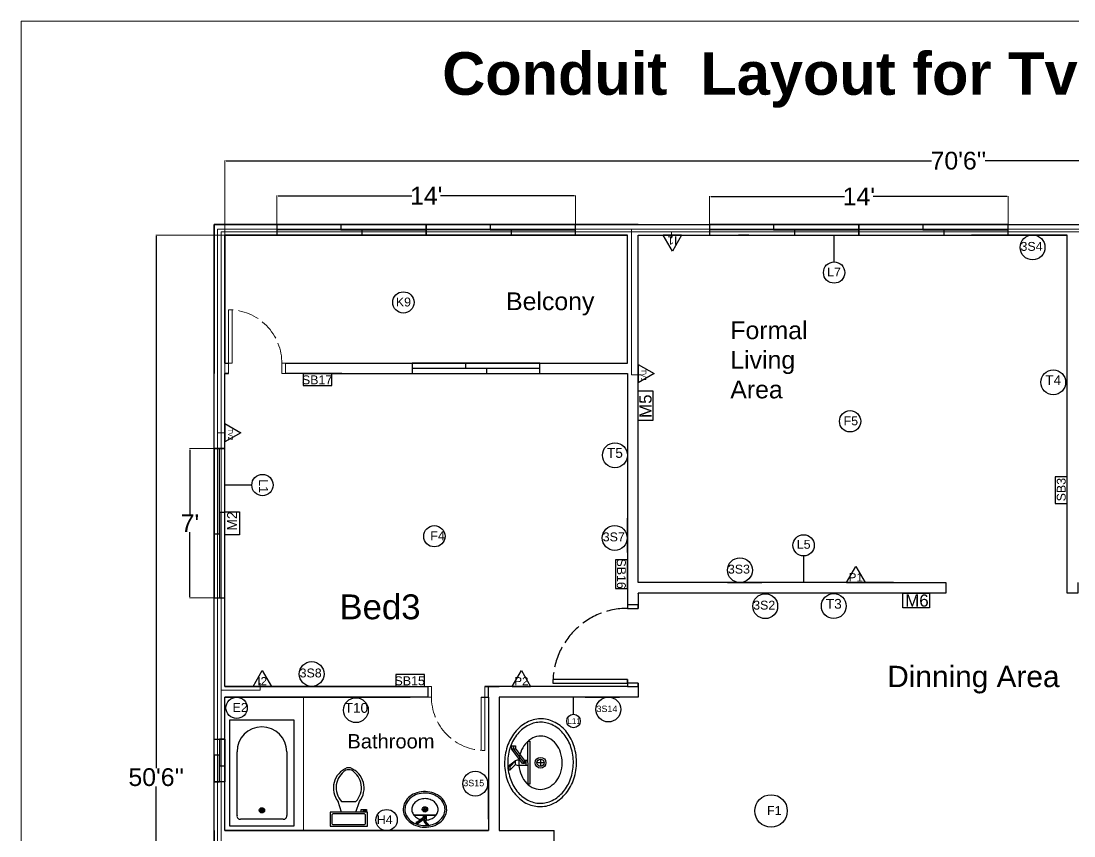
# Model space of a CAD drawing. Header units: inches. Extents: x 1396 to 31789, y 4626 to 27828.
# Drawn here: x 21099 to 21691, y 25424 to 25882 of the extents above; entities that cross this region are included whole.
import ezdxf
from ezdxf.enums import TextEntityAlignment as Align

# ---------------------------------------------------------------- set-up
doc = ezdxf.new("R2010")
doc.units = ezdxf.units.IN
doc.header["$MEASUREMENT"] = 0
doc.linetypes.add('ACAD_ISO02W100', pattern=[15, 12, -3])
doc.layers.add('bath', color=4, linetype='Continuous')
doc.layers.add('text', color=6, linetype='Continuous', lineweight=9)
doc.styles.add('Arial', font='arial.ttf')
doc.styles.get("Standard").update_dxf_attribs({"font": 'arial.ttf'})
doc.dimstyles.new('civil layout', dxfattribs={"dimtxt": 10, "dimasz": 0.625, "dimexe": 0.18, "dimexo": 0.0625, "dimgap": 0.09, "dimtad": 0, "dimtih": 1, "dimtoh": 1, "dimdec": 1, "dimzin": 0, "dimdsep": 46, "dimlunit": 4, "dimtxsty": 'Standard', "dimcen": 0.09, "dimclrd": 256, "dimclre": 256, "dimclrt": 256, "dimadec": 0, "dimazin": 0, "dimtfac": 1.5, "dimtdec": 1, "dimtofl": 0, "dimtmove": 0, "dimatfit": 0, "dimfxl": 1, "dimtolj": 1, "dimtzin": 0, "dimlwe": -1, "dimarcsym": 0})

# ---------------------------------------------------------------- blocks, each defined once
blk = doc.blocks.new('*D198')
at = {"layer": 'Defpoints', "color": 0, "transparency": 16777216}
for p in [(21213.65, 25762), (21174.99, 25162), (21213.65, 25162)]:
    blk.add_point(p, dxfattribs=at)
at = {"layer": 'text', "transparency": 16777216}
for p, q in [((21213.58, 25762), (21174.81, 25762)), ((21213.58, 25162), (21174.81, 25162))]:
    blk.add_line(p, q, dxfattribs=at)
at = {"layer": 'text', "lineweight": -2, "transparency": 16777216}
for p, q in [((21174.99, 25761.38), (21174.99, 25462)), ((21174.99, 25162.63), (21174.99, 25451.61))]:
    blk.add_line(p, q, dxfattribs=at)
at = {"layer": 'text', "transparency": 16777216}
for points in [[(21174.88, 25761.38), (21175.09, 25761.38), (21174.99, 25762)], [(21174.88, 25162.63), (21175.09, 25162.63), (21174.99, 25162)]]:
    blk.add_solid(points, dxfattribs=at)
at = {"layer": 'text', "transparency": 16777216, "insert": (21174.99, 25456.8), "char_height": 10, "attachment_point": 5}
blk.add_mtext("\\A1;50'6''", dxfattribs=at)
blk = doc.blocks.new('*D199')
at = {"layer": 'Defpoints', "color": 0, "transparency": 16777216}
for p in [(21213.65, 25803.85), (21213.65, 25762), (22053.65, 25762)]:
    blk.add_point(p, dxfattribs=at)
at = {"layer": 'text', "transparency": 16777216}
for p, q in [((21213.65, 25762.06), (21213.65, 25804.03)), ((22053.65, 25762.06), (22053.65, 25804.03))]:
    blk.add_line(p, q, dxfattribs=at)
at = {"layer": 'text', "lineweight": -2, "transparency": 16777216}
for p, q in [((21214.27, 25803.85), (21611.27, 25803.85)), ((22053.02, 25803.85), (21641.44, 25803.85))]:
    blk.add_line(p, q, dxfattribs=at)
at = {"layer": 'text', "transparency": 16777216}
for points in [[(21214.27, 25803.95), (21214.27, 25803.75), (21213.65, 25803.85)], [(22053.02, 25803.95), (22053.02, 25803.75), (22053.65, 25803.85)]]:
    blk.add_solid(points, dxfattribs=at)
at = {"layer": 'text', "transparency": 16777216, "insert": (21626.36, 25803.85), "char_height": 10, "attachment_point": 5}
blk.add_mtext("\\A1;70'6''", dxfattribs=at)
blk = doc.blocks.new('*D213')
at = {"layer": 'Defpoints', "color": 0, "transparency": 16777216}
for p in [(21654.36, 25783.79), (21486.36, 25762), (21654.36, 25762)]:
    blk.add_point(p, dxfattribs=at)
at = {"layer": 'text', "transparency": 16777216}
for p, q in [((21486.36, 25762.06), (21486.36, 25783.97)), ((21654.36, 25762.06), (21654.36, 25783.97))]:
    blk.add_line(p, q, dxfattribs=at)
at = {"layer": 'text', "lineweight": -2, "transparency": 16777216}
for p, q in [((21486.98, 25783.79), (21562.25, 25783.79)), ((21653.73, 25783.79), (21578.46, 25783.79))]:
    blk.add_line(p, q, dxfattribs=at)
at = {"layer": 'text', "transparency": 16777216}
for points in [[(21486.98, 25783.9), (21486.98, 25783.69), (21486.36, 25783.79)], [(21653.73, 25783.9), (21653.73, 25783.69), (21654.36, 25783.79)]]:
    blk.add_solid(points, dxfattribs=at)
at = {"layer": 'text', "transparency": 16777216, "insert": (21570.36, 25783.79), "char_height": 10, "attachment_point": 5}
blk.add_mtext("\\A1;14'", dxfattribs=at)
blk = doc.blocks.new('Toilet - top')
for p, q in [((9.5, -6), (9.5, -2)), ((-10, -8.5), (-8, -8.5)), ((-10, -9.5), (-10, -8.5)), ((-7, -9.5), (-10, -9.5)), ((-8, -8.5), (-8, -8)), ((-7, -8), (-7, -9.5)), ((-4, -8), (-6, -14)), ((4, -8), (6, -14)), ((4, -14), (-4, -14))]:
    blk.add_line(p, q)
blk.add_lwpolyline([(10.5, -8), (10.5, 0), (-10.5, 0), (-10.5, -8)], close=True)
for points in [[(-9.5, -2), (-9.5, -6)], [(8.5, -1), (-8.5, -1)], [(-8.5, -7), (8.5, -7)]]:
    blk.add_lwpolyline(points)
for centre, radius, start, end in [((-8.62, -1.88), 0.884, 81.8699, 188.1301), ((8.62, -1.88), 0.884, 351.8699, 98.1301), ((-8.62, -6.12), 0.884, 171.8699, 278.1301), ((8.62, -6.12), 0.884, 261.8699, 8.1301), ((3.52, -21.58), 12.17, 141.46911, 247.97143), ((4.2, -21.82), 11.33, 136.36773, 238.94682), ((-3.52, -21.58), 12.17, 292.02843, 38.53071), ((-4.2, -21.82), 11.33, 301.05301, 43.63209), ((0, -27.88), 4, 245.73182, 294.26817), ((0, -29), 4, 254.86053, 285.13947)]:
    blk.add_arc(centre, radius, start, end)
blk = doc.blocks.new('Bath Tub - 26 x 60 in.')
for p, q in [((9, -17), (9, -19)), ((8, -18), (10, -18))]:
    blk.add_line(p, q)
blk.add_lwpolyline([(0, -36), (0, 0), (60, 0), (60, -36)], close=True)
for points in [[(6, -4), (42, -4)], [(4, -30), (4, -6)], [(42, -32), (6, -32)]]:
    blk.add_lwpolyline(points)
for radius in [1.5, 1]:
    blk.add_circle((9, -18), radius)
for centre, radius, start, end in [((5.75, -5.75), 1.77, 81.8699, 188.1301), ((42, -18), 14, 270, 90), ((5.75, -30.25), 1.77, 171.8699, 278.1301)]:
    blk.add_arc(centre, radius, start, end)
blk = doc.blocks.new('Sink - Oval top')
for p, q in [((-1, 0), (1, 0)), ((0, 1), (0, -1))]:
    blk.add_line(p, q)
at = {"linetype": 'Continuous'}
for points in [[(-12.23, 0.39, 0.117634), (-11.46, -3.36, 0.104469), (-8.88, -6.8, 0.090016), (-5.08, -9.07, 0.08192), (-0.32, -10.02, 0.08192), (4.49, -9.38, 0.090016), (8.42, -7.36, 0.104469), (11.22, -4.09, 0.117634), (12.23, -0.39, 0.117634), (11.46, 3.36, 0.104469), (8.88, 6.8, 0.090016), (5.08, 9.07, 0.08192), (0.32, 10.02, 0.08192), (-4.49, 9.38, 0.090016), (-8.42, 7.36, 0.104469), (-11.22, 4.09, 0.117634)], [(-11.29, 0.16, 0.118622), (-10.52, -3.25, 0.104678), (-8.07, -6.36, 0.089562), (-4.54, -8.37, 0.081185), (-0.13, -9.15, 0.081185), (4.3, -8.49, 0.089562), (7.89, -6.58, 0.104678), (10.42, -3.55, 0.118622), (11.29, -0.16, 0.118622), (10.52, 3.25, 0.104678), (8.07, 6.36, 0.089562), (4.54, 8.37, 0.081185), (0.13, 9.15, 0.081185), (-4.3, 8.49, 0.089562), (-7.89, 6.58, 0.104678), (-10.42, 3.55, 0.118622)], [(-7.42, 0.08, 0.118283), (-6.91, -2.17, 0.104607), (-5.29, -4.21, 0.089718), (-2.97, -5.53, 0.081436), (-0.07, -6.04, 0.081436), (2.84, -5.59, 0.089718), (5.2, -4.33, 0.104607), (6.86, -2.32, 0.118283), (7.42, -0.08, 0.118283), (6.91, 2.17, 0.104607), (5.29, 4.21, 0.089718), (2.97, 5.53, 0.081436), (0.07, 6.04, 0.081436), (-2.84, 5.59, 0.089718), (-5.2, 4.33, 0.104607), (-6.86, 2.32, 0.118283)]]:
    blk.add_lwpolyline(points, format="xyb", close=True, dxfattribs=at)
for radius in [1.5, 1]:
    blk.add_circle((0, 0), radius)
blk = doc.blocks.new('Faucet - single handle front')
for p, q in [((-2, 6), (-2, 5.5)), ((-1, 6), (-2, 6)), ((-1, 5.5), (-1, 6)), ((0.5, 4), (-1, 6)), ((-0.5, 4), (-2, 5.5)), ((-2, 5.5), (-1, 5.5)), ((-1, 5.5), (0.5, 4)), ((-0.75, 3), (0.75, 3)), ((-0.75, 0.5), (-0.75, 3)), ((-0.5, 4), (0.5, 4)), ((-0.25, 2), (3.75, 5)), ((3.75, 4.5), (-0.25, 1.5)), ((0.75, 1.5), (4.08742, 4.003)), ((0.75, 3), (0.75, 2.7386)), ((3.75, 4.5), (3.75, 5)), ((3.75, 5), (4.75, 5)), ((3.75, 4), (3.75, 4.5)), ((4.75, 4.5), (3.75, 4.5)), ((4.75, 4), (3.75, 4)), ((4.75, 5), (4.75, 4.5)), ((4.75, 4.5), (4.75, 4)), ((-0.75, 1), (0.75, 1)), ((-0.25, 1.5), (-0.25, 2)), ((0.75, 1.5), (-0.25, 1.5)), ((0.75, 1.5), (0.75, 0.5))]:
    blk.add_line(p, q)
blk.add_lwpolyline([(-6, 0), (-6, 0.5), (6, 0.5), (6, 0)], close=True)
for centre, start, end in [((1.25426, 3.0302), 151.0646, 180.8629), ((-1.25426, 3.0302), 359.1371, 28.93536)]:
    blk.add_arc(centre, 2.00448, start, end)
blk = doc.blocks.new('*D203')
at = {"layer": 'Defpoints', "color": 0, "transparency": 16777216}
for p in [(21410.93, 25784.18), (21242.93, 25768), (21410.93, 25768)]:
    blk.add_point(p, dxfattribs=at)
at = {"layer": 'text', "transparency": 16777216}
for p, q in [((21242.93, 25768.06), (21242.93, 25784.36)), ((21410.93, 25768.06), (21410.93, 25784.36))]:
    blk.add_line(p, q, dxfattribs=at)
at = {"layer": 'text', "lineweight": -2, "transparency": 16777216}
for p, q in [((21243.55, 25784.18), (21318.82, 25784.18)), ((21410.3, 25784.18), (21335.03, 25784.18))]:
    blk.add_line(p, q, dxfattribs=at)
at = {"layer": 'text', "transparency": 16777216}
for points in [[(21243.55, 25784.28), (21243.55, 25784.07), (21242.93, 25784.18)], [(21410.3, 25784.28), (21410.3, 25784.07), (21410.93, 25784.18)]]:
    blk.add_solid(points, dxfattribs=at)
at = {"layer": 'text', "transparency": 16777216, "insert": (21326.93, 25784.18), "char_height": 10, "attachment_point": 5}
blk.add_mtext("\\A1;14'", dxfattribs=at)
blk = doc.blocks.new('*D204')
at = {"layer": 'Defpoints', "color": 0, "transparency": 16777216}
for p in [(21207.65, 25641.79), (21193.95, 25557.79), (21207.65, 25557.79)]:
    blk.add_point(p, dxfattribs=at)
at = {"layer": 'text', "transparency": 16777216}
for p, q in [((21207.58, 25641.79), (21193.77, 25641.79)), ((21207.58, 25557.79), (21193.77, 25557.79))]:
    blk.add_line(p, q, dxfattribs=at)
at = {"layer": 'text', "lineweight": -2, "transparency": 16777216}
for p, q in [((21193.95, 25641.17), (21193.95, 25604.88)), ((21193.95, 25558.42), (21193.95, 25594.7))]:
    blk.add_line(p, q, dxfattribs=at)
at = {"layer": 'text', "transparency": 16777216}
for points in [[(21193.84, 25641.17), (21194.05, 25641.17), (21193.95, 25641.79)], [(21193.84, 25558.42), (21194.05, 25558.42), (21193.95, 25557.79)]]:
    blk.add_solid(points, dxfattribs=at)
at = {"layer": 'text', "transparency": 16777216, "insert": (21193.95, 25599.79), "char_height": 10, "attachment_point": 5}
blk.add_mtext("\\A1;7'", dxfattribs=at)

msp = doc.modelspace()

# ---------------------------------------------------------------- linework, layer by layer
at = {"color": 7}
for p, q in [((21446.21, 25566.37), (21446.21, 25762)), ((21687.5, 25762), (21686.45, 25762)), ((21687.5, 25566.37), (21687.5, 25762)), ((21589.82, 25566.37), (21446.21, 25566.37)), ((21446.21, 25560.28), (21446.21, 25560.37)), ((21589.82, 25560.37), (21446.21, 25560.37)), ((21398.95, 25364.55), (21398.95, 25426.85))]:
    msp.add_line(p, q, dxfattribs=at)
at = {"color": 0}
for p, q in [((21465.45, 25753.02), (21460.26, 25762)), ((21470.63, 25762), (21460.26, 25762)), ((21470.63, 25762), (21465.45, 25753.02)), ((21446.21, 25689.18), (21446.21, 25678.82)), ((21446.21, 25689.18), (21455.18, 25684)), ((21455.18, 25684), (21446.21, 25678.82)), ((21213.65, 25655.94), (21213.65, 25645.57)), ((21213.65, 25655.94), (21222.63, 25650.75)), ((21222.63, 25650.75), (21213.65, 25645.57)), ((21563.45, 25566.37), (21568.63, 25575.35)), ((21568.63, 25575.35), (21573.82, 25566.37)), ((21563.45, 25566.37), (21573.82, 25566.37)), ((21229.45, 25507.86), (21234.63, 25516.83)), ((21234.63, 25516.83), (21239.82, 25507.86)), ((21375.26, 25507.86), (21380.45, 25516.83)), ((21380.45, 25516.83), (21385.63, 25507.86)), ((21229.45, 25507.86), (21239.82, 25507.86)), ((21375.26, 25507.86), (21385.63, 25507.86))]:
    msp.add_line(p, q, dxfattribs=at)
for p, q in [((21556.46, 25746.93), (21556.46, 25761.93)), ((21670.22, 25761.93), (21650.83, 25761.93)), ((21279.34, 25684), (21259.95, 25684)), ((21228.78, 25621.28), (21213.79, 25621.28)), ((21440.2, 25583.25), (21440.2, 25602.64)), ((21539.27, 25581.36), (21539.27, 25566.37)), ((21496.45, 25566.37), (21515.84, 25566.37)), ((21527.71, 25560.37), (21508.32, 25560.37)), ((21409.79, 25492.29), (21409.79, 25501.89)), ((21435.68, 25501.79), (21416.3, 25501.79)), ((21361.87, 25433.25), (21361.87, 25452.64)), ((21213.65, 25426.85), (21361.87, 25426.85)), ((21315.94, 25426.85), (21315.65, 25426.85)), ((21367.87, 25426.85), (21398.95, 25426.85))]:
    msp.add_line(p, q)
at = {"color": 143, "true_color": 0x7aafdf}
for p, q in [((21348.93, 25690), (21348.93, 25687)), ((21318.93, 25687), (21390.93, 25687)), ((21360.93, 25683.97), (21360.93, 25687))]:
    msp.add_line(p, q, dxfattribs=at)
for points in [[(21213.65, 25768), (21207.65, 25768), (21207.65, 25762)], [(22059.65, 25156), (21207.65, 25156), (21207.65, 25768), (22059.65, 25768), (22059.65, 25436.43)], [(21446.21, 25768), (21446.21, 25768), (21207.65, 25768), (21207.65, 25684)], [(21259.12, 25768), (21265.12, 25768)], [(21440.21, 25768), (21693.31, 25768)], [(21502.54, 25768), (21508.54, 25768)], [(21687.65, 25768), (21783.65, 25768)], [(21213.65, 25690), (21213.65, 25762), (21440.21, 25762)], [(21213.65, 25690), (21213.65, 25762), (21440.21, 25762)], [(21257.65, 25690), (21440.21, 25690), (21440.21, 25762), (21213.65, 25762), (21213.65, 25690), (21215.65, 25690)], [(21265.12, 25762), (21259.12, 25762)], [(21446.21, 25762), (21687.31, 25762)], [(21446.21, 25762), (21633.65, 25762)], [(21446.21, 25684), (21446.21, 25762)], [(21508.54, 25762), (21502.54, 25762)], [(21687.31, 25762), (21633.65, 25762)], [(21207.65, 25501.86), (21207.65, 25690)], [(21207.65, 25684), (21207.65, 25684), (21207.65, 25690)], [(21207.65, 25684), (21207.65, 25690)], [(21247.65, 25690), (21251.65, 25690)], [(21251.65, 25690), (21257.65, 25690)], [(21257.65, 25690), (21440.21, 25690)], [(21257.65, 25690), (21263.65, 25690)], [(21213.65, 25507.86), (21213.65, 25684)], [(21213.65, 25507.86), (21213.65, 25684)], [(21213.65, 25684), (21215.65, 25684)], [(21317.87, 25507.86), (21213.65, 25507.86), (21213.65, 25684), (21215.65, 25684)], [(21213.65, 25684), (21215.65, 25684)], [(21215.65, 25684), (21213.65, 25684)], [(21251.65, 25684), (21247.65, 25684)], [(21257.65, 25684), (21251.65, 25684)], [(21257.65, 25684), (21440.21, 25684)], [(21263.65, 25684), (21257.65, 25684)], [(21440.21, 25684), (21440.21, 25551.86)], [(21565.26, 25566.37), (21571.26, 25566.37)], [(21571.45, 25566.37), (21577.45, 25566.37)], [(21577.63, 25566.37), (21583.63, 25566.37)], [(21583.82, 25566.37), (21619.25, 25566.37), (21619.25, 25560.37), (21583.82, 25560.37)], [(21693.5, 25566.37), (21693.5, 25560.37), (21687.5, 25560.37), (21687.5, 25566.37)], [(21446.21, 25560.28), (21446.21, 25551.86)], [(21571.45, 25560.37), (21565.26, 25560.37)], [(21571.26, 25560.37), (21565.26, 25560.37)], [(21577.63, 25560.37), (21571.45, 25560.37)], [(21577.45, 25560.37), (21571.45, 25560.37)], [(21583.82, 25560.37), (21577.63, 25560.37)], [(21583.63, 25560.37), (21577.63, 25560.37)], [(21440.21, 25511.86), (21440.21, 25507.86), (21359.87, 25507.86)], [(21207.65, 25420.85), (21207.65, 25420.85), (21207.65, 25507.86)], [(21213.65, 25507.86), (21317.87, 25507.86)], [(21213.65, 25507.86), (21219.65, 25507.86)], [(21321.87, 25507.86), (21327.87, 25507.86), (21327.87, 25501.86), (21321.87, 25501.86)], [(21359.87, 25507.86), (21367.87, 25507.86)], [(21361.87, 25501.86), (21361.87, 25507.86), (21367.87, 25507.86)], [(21361.87, 25501.86), (21361.87, 25507.86), (21367.87, 25507.86)], [(21446.21, 25509.86), (21446.21, 25501.86), (21367.87, 25501.86)], [(21213.65, 25426.85), (21213.65, 25501.86)], [(21213.65, 25462), (21213.65, 25501.86)], [(21357.87, 25501.86), (21361.87, 25501.86), (21361.87, 25426.85), (21213.65, 25426.85), (21213.65, 25501.86), (21317.87, 25501.86)], [(21317.87, 25501.86), (21213.65, 25501.86)], [(21219.65, 25501.86), (21213.65, 25501.86)], [(21315.87, 25501.86), (21309.87, 25501.86)], [(21321.87, 25501.86), (21315.87, 25501.86)], [(21367.87, 25501.86), (21367.87, 25426.85)], [(21207.65, 25420.85), (21207.65, 25426.85)], [(21213.65, 25426.85), (21315.65, 25426.85)]]:
    msp.add_lwpolyline(points)
for points in [[(21242.93, 25762), (21326.93, 25762), (21326.93, 25768), (21242.93, 25768)], [(21278.93, 25765), (21326.93, 25765), (21326.93, 25768), (21278.93, 25768)], [(21326.93, 25762), (21410.93, 25762), (21410.93, 25768), (21326.93, 25768)], [(21362.93, 25765), (21410.93, 25765), (21410.93, 25768), (21362.93, 25768)], [(21486.36, 25762), (21570.36, 25762), (21570.36, 25768), (21486.36, 25768)], [(21522.36, 25765), (21570.36, 25765), (21570.36, 25768), (21522.36, 25768)], [(21570.36, 25762), (21654.36, 25762), (21654.36, 25768), (21570.36, 25768)], [(21606.36, 25765), (21654.36, 25765), (21654.36, 25768), (21606.36, 25768)], [(21242.93, 25762), (21290.93, 25762), (21290.93, 25765), (21242.93, 25765)], [(21326.93, 25762), (21374.93, 25762), (21374.93, 25765), (21326.93, 25765)], [(21486.36, 25762), (21534.36, 25762), (21534.36, 25765), (21486.36, 25765)], [(21570.36, 25762), (21618.36, 25762), (21618.36, 25765), (21570.36, 25765)], [(21318.93, 25684), (21390.93, 25684), (21390.93, 25690), (21318.93, 25690)], [(21213.65, 25557.79), (21213.65, 25641.79), (21207.65, 25641.79), (21207.65, 25557.79)], [(21210.65, 25593.79), (21210.65, 25641.79), (21207.65, 25641.79), (21207.65, 25593.79)], [(21213.65, 25557.79), (21213.65, 25605.79), (21210.65, 25605.79), (21210.65, 25557.79)]]:
    msp.add_lwpolyline(points, close=True, dxfattribs=at)
for points in [[(21245.65, 25690), (21245.65, 25690)], [(21257.65, 25677.27), (21273.84, 25677.27), (21273.84, 25684), (21257.65, 25684)], [(21446.21, 25657.71), (21446.21, 25674.35), (21454.38, 25674.35), (21454.38, 25657.71)], [(21687.5, 25610.87), (21687.5, 25625.93), (21680.77, 25625.93), (21680.77, 25610.87)], [(21213.65, 25593.32), (21213.65, 25606.26), (21221.82, 25606.26), (21221.82, 25593.32)], [(21433.47, 25579.28), (21433.47, 25563.09), (21440.21, 25563.09), (21440.21, 25579.28)], [(21595.07, 25560.37), (21610.16, 25560.37), (21610.16, 25552.2), (21595.07, 25552.2)], [(21309.77, 25507.86), (21325.97, 25507.86), (21325.97, 25514.59), (21309.77, 25514.59)]]:
    msp.add_lwpolyline(points, close=True)
for points in [[(21207.65, 25641.79), (21213.65, 25641.79)], [(21210.65, 25641.79), (21213.65, 25641.79)]]:
    msp.add_lwpolyline(points, dxfattribs=at)
at = {"color": 1}
for points in [[(21446.21, 25551.86), (21446.21, 25553.86), (21440.21, 25553.86), (21440.21, 25551.86)], [(21440.21, 25511.86), (21440.21, 25507.86), (21446.21, 25507.86), (21446.21, 25509.86)]]:
    msp.add_lwpolyline(points, dxfattribs=at)
for points in [[(21440.21, 25553.86), (21440.21, 25551.86), (21446.21, 25551.86), (21446.21, 25553.86)], [(21398.21, 25511.86), (21398.21, 25509.86), (21440.21, 25509.86), (21440.21, 25511.86)], [(21440.21, 25509.86), (21440.21, 25507.86), (21446.21, 25507.86), (21446.21, 25509.86)]]:
    msp.add_lwpolyline(points, close=True, dxfattribs=at)
at = {"color": 146, "true_color": 0x105689}
msp.add_lwpolyline([(21207.65, 25478.29), (21213.65, 25478.29), (21213.65, 25454.29), (21207.65, 25454.29)], close=True, dxfattribs=at)
at = {"color": 165, "true_color": 0x5e67af}
for points in [[(21213.65, 25478.29), (21210.65, 25478.29), (21210.65, 25463.29), (21213.65, 25463.29)], [(21210.65, 25469.29), (21207.65, 25469.29), (21207.65, 25454.29), (21210.65, 25454.29)]]:
    msp.add_lwpolyline(points, close=True, dxfattribs=at)
at = {"color": 0}
msp.add_lwpolyline([(21207.65, 25426.85), (21207.65, 25420.85)], dxfattribs=at)
for centre, radius in [((21668.09, 25755.06), 7), ((21556.46, 25740.93), 6), ((21314.06, 25724.09), 6), ((21679.72, 25679.12), 7), ((21565.45, 25657.18), 6), ((21433.08, 25638.08), 7), ((21234.78, 25621.28), 6), ((21331.48, 25592.49), 6), ((21433.01, 25591.51), 7), ((21539.27, 25587.36), 6), ((21503.45, 25573.37), 7), ((21517.67, 25553.11), 7), ((21556.25, 25553.15), 7), ((21262.45, 25514.92), 7), ((21220.23, 25495.88), 6), ((21287.32, 25494.57), 7), ((21429.43, 25494.95), 7), ((21409.79, 25488.45), 3.84), ((21354.48, 25453.19), 7), ((21520.95, 25437.83), 9.14), ((21304.63, 25432.67), 6)]:
    msp.add_circle(centre, radius)
at = {"color": 1, "linetype": 'ACAD_ISO02W100'}
msp.add_arc((21440.21, 25509.86), 42, 90, 180, dxfattribs=at)
at = {"layer": 'text', "color": 62, "linetype": 'Continuous'}
for p, q in [((21209.45, 25650.75), (21209.45, 25765.25)), ((21209.45, 25765.25), (21442.45, 25765.25)), ((21442.45, 25765.25), (21442.45, 25683.25)), ((21442.45, 25765.25), (21780.45, 25765.25)), ((21442.45, 25683.25), (21447.98, 25683.25)), ((21209.45, 25505.75), (21209.45, 25650.75)), ((21209.45, 25650.75), (21213.65, 25650.75)), ((21213.65, 25650.75), (21209.45, 25650.75)), ((21209.45, 25501.86), (21209.45, 25505.75)), ((21209.45, 25315.25), (21209.45, 25501.86))]:
    msp.add_line(p, q, dxfattribs=at)
at = {"layer": 'text', "color": 30, "linetype": 'Continuous'}
for p, q in [((21211.45, 25505.75), (21211.45, 25763.75)), ((21211.45, 25763.75), (21464.95, 25763.75)), ((21464.95, 25763.75), (21464.95, 25760.25)), ((21464.95, 25760.25), (21464.95, 25763.75)), ((21464.95, 25763.75), (21782.45, 25763.75)), ((21211.45, 25316.25), (21211.45, 25505.75)), ((21211.45, 25505.75), (21233.45, 25505.75)), ((21233.45, 25505.75), (21211.45, 25505.75)), ((21233.45, 25505.75), (21233.45, 25509.75)), ((21233.45, 25509.75), (21233.45, 25505.75))]:
    msp.add_line(p, q, dxfattribs=at)
at = {"layer": 'text', "color": 1}
for p, q in [((21215.65, 25690), (21215.65, 25720)), ((21217.65, 25690), (21217.65, 25720)), ((21357.87, 25501.86), (21357.87, 25471.85)), ((21359.87, 25501.86), (21359.87, 25471.85))]:
    msp.add_line(p, q, dxfattribs=at)
at = {"layer": 'text', "color": 7}
msp.add_line((21257.95, 25426.85), (21257.95, 25501.86), dxfattribs=at)
at = {"layer": 'text', "color": 0}
msp.add_lwpolyline([(21098.93, 25882.5), (22225.5, 25882.5), (22225.5, 25098.39), (21098.93, 25098.39)], close=True, dxfattribs=at)
at = {"layer": 'text', "color": 1}
for points in [[(21215.65, 25684), (21213.65, 25684), (21213.65, 25690), (21217.65, 25690)], [(21245.65, 25690), (21247.65, 25690), (21247.65, 25684), (21245.65, 25684)], [(21329.87, 25501.86), (21327.87, 25501.86), (21327.87, 25507.86), (21329.87, 25507.86)], [(21359.87, 25507.86), (21361.87, 25507.86), (21361.87, 25501.86), (21357.87, 25501.86)]]:
    msp.add_lwpolyline(points, dxfattribs=at)
for points in [[(21215.65, 25690), (21215.65, 25684), (21213.65, 25684), (21213.65, 25690)], [(21247.65, 25690), (21247.65, 25684), (21245.65, 25684), (21245.65, 25690)], [(21327.87, 25501.86), (21327.87, 25507.86), (21329.87, 25507.86), (21329.87, 25501.86)], [(21359.87, 25501.86), (21359.87, 25507.86), (21361.87, 25507.86), (21361.87, 25501.86)]]:
    msp.add_lwpolyline(points, close=True, dxfattribs=at)
at = {"layer": 'text', "color": 1, "linetype": 'ACAD_ISO02W100'}
for centre, start, end in [((21215.65, 25690), 359.04516, 90), ((21359.87, 25501.86), 179.04516, 270)]:
    msp.add_arc(centre, 30, start, end, dxfattribs=at)

# ---------------------------------------------------------------- block references
at = {"layer": 'bath'}
for name, p, rotation in [('Bath Tub - 26 x 60 in.', (21216.45, 25429.18), 90), ('Toilet - top', (21283.32, 25429.18), 180), ('Sink - Oval top', (21326.2, 25438.71), 0.0744224036601469), ('Faucet - single handle front', (21326.2, 25435.71), 180.0744224036599)]:
    msp.add_blockref(name, p, dxfattribs=dict(at, rotation=rotation))
at = {"layer": 'bath', "xscale": 2.018908933762275, "yscale": 2.018908933762275, "zscale": 2.018908933762275}
for name, p, rotation in [('Sink - Oval top', (21391.24, 25464.97), 270.0744224036602), ('Faucet - single handle front', (21385.18, 25464.97), 90.07442240365992)]:
    msp.add_blockref(name, p, dxfattribs=dict(at, rotation=rotation))

# ---------------------------------------------------------------- texts
at = {"color": 0, "style": 'Arial'}
msp.add_text('I1', height=4.666, rotation=180, dxfattribs=at).set_placement((21465.45, 25759.01), align=Align.MIDDLE_CENTER)
for s, height, p in [('L7', 5, (21552.5, 25738.73)), ('K9', 5, (21309.81, 25721.83)), ('SB17', 5, (21256.96, 25678.01)), ('F5', 5, (21561.78, 25654.92)), ('F4', 5, (21329.22, 25590.23)), ('L5', 5, (21535.41, 25585.44)), ('SB15', 5, (21309.08, 25508.6)), ('E2', 5, (21217.97, 25493.62)), ('L11', 3.2, (21406.37, 25486.83)), ('F1', 5, (21518.69, 25435.57)), ('H4', 5, (21299.07, 25430.41))]:
    msp.add_text(s, height=height).set_placement(p)
for s, rotation, p in [('L1', 270, (21232.85, 25624.6)), ('SB3', 90, (21686.75, 25612.11)), ('SB16', 270, (21434.22, 25579.97))]:
    msp.add_text(s, height=5, rotation=rotation).set_placement(p)
for s, p in [('P1', (21568.63, 25569.36)), ('I2', (21234.63, 25510.85)), ('P2', (21380.45, 25510.85))]:
    msp.add_text(s, height=4.666, dxfattribs=at).set_placement(p, align=Align.MIDDLE_CENTER)
at = {"attachment_point": 6}
for s, insert, char_height, width in [('3S4', (21673.73, 25755.61), 5, 10), ('T4', (21684.22, 25680.36), 5.5, 10), ('T5', (21437.58, 25639.32), 5.5, 10), ('3S7', (21438.65, 25592.06), 5, 10), ('3S3', (21509.09, 25573.93), 5, 10), ('3S2', (21523.31, 25553.66), 5, 10), ('T3', (21560.75, 25554.39), 5.5, 10), ('3S8', (21268.09, 25515.47), 5, 10), ('T10', (21294.21, 25495.8), 5.5, 10), ('3S14', (21434.5, 25495.28), 3.614, 7.2287), ('3S15', (21359.55, 25453.52), 3.614, 7.2287)]:
    msp.add_mtext(s, dxfattribs=dict(at, insert=insert, char_height=char_height, width=width))
at = {"attachment_point": 1, "rotation": 90}
for s, width, gutter_width, insert, char_height in [('{\\C1;M5}', 32.0118, 1.36, (21446.89, 25659.08), 6.811), ('{\\C1;M2}', 26.2147, 1.12, (21214.88, 25595.66), 5.578)]:
    msp.add_mtext_dynamic_manual_height_columns(s, width=width, gutter_width=gutter_width, heights=[0], dxfattribs=dict(at, insert=insert, char_height=char_height))
at = {"attachment_point": 1}
for s, width, gutter_width, insert, char_height in [('{\\C1;M6}', 32.0118, 1.36, (21596.43, 25559.69), 6.811), ('{\\C6;Dinning Area}', 149.0576, 1, (21586.36, 25519.54), 12)]:
    msp.add_mtext_dynamic_manual_height_columns(s, width=width, gutter_width=gutter_width, heights=[0], dxfattribs=dict(at, insert=insert, char_height=char_height))
at = {"layer": 'bath', "color": 4, "linetype": 'ACAD_ISO02W100', "char_height": 2.7, "attachment_point": 1, "rotation": 270}
for s, insert in [('{\\C31;\\c6737150;TV1}', (21450.69, 25686.59)), ('{\\C31;\\c6737150;TV2}', (21218.14, 25653.34))]:
    msp.add_mtext_dynamic_manual_height_columns(s, width=7.776, gutter_width=0.9, heights=[0], dxfattribs=dict(at, insert=insert))
at = {"layer": 'text', "color": 0, "insert": (21335.93, 25864.97), "char_height": 24, "attachment_point": 1}
msp.add_mtext_dynamic_manual_height_columns('{\\fArial|b1|i0|c0|p34;Conduit  Layout for Tv & Internet}', width=674.9987, gutter_width=1, heights=[0], dxfattribs=at)
at = {"layer": 'text', "attachment_point": 1}
for s, width, gutter_width, insert, char_height in [('Belcony', 43.4977, 1, (21371.85, 25729.76), 10), ('Formal Living Area', 48.799, 1, (21498.03, 25713.43), 10), ('Bed3', 67.3511, 1.4, (21278.07, 25559.73), 13.994), ('Bathroom', 19.3597, 1.16, (21282.57, 25481.13), 8.092)]:
    msp.add_mtext_dynamic_manual_height_columns(s, width=width, gutter_width=gutter_width, heights=[0], dxfattribs=dict(at, insert=insert, char_height=char_height))

# ---------------------------------------------------------------- dimensions: what is measured, and where the dimension line sits
at = {"layer": 'text', "color": 2, "true_color": 0xf1eb1f}
dim = msp.add_linear_dim(base=(21213.65, 25803.85), p1=(22053.65, 25762), p2=(21213.65, 25762), text="<>6''", dimstyle='civil layout', dxfattribs=at)
dim.commit()
dim.dimension.update_dxf_attribs({"geometry": '*D199', "text_midpoint": (21626.36, 25803.85), "dimtype": 160})
at = {"layer": 'text', "color": 7}
dim = msp.add_linear_dim(base=(21410.93, 25784.18), p1=(21242.93, 25768), p2=(21410.93, 25768), dimstyle='civil layout', dxfattribs=at)
dim.commit()
dim.dimension.update_dxf_attribs({"geometry": '*D203', "text_midpoint": (21326.93, 25784.18)})
at = {"layer": 'text', "color": 217, "true_color": 0x93278f}
dim = msp.add_linear_dim(base=(21654.36, 25783.79), p1=(21486.36, 25762), p2=(21654.36, 25762), dimstyle='civil layout', dxfattribs=at)
dim.commit()
dim.dimension.update_dxf_attribs({"geometry": '*D213', "text_midpoint": (21570.36, 25783.79), "dimtype": 160})
at = {"layer": 'text', "color": 2, "true_color": 0xf1eb1f}
dim = msp.add_linear_dim(base=(21174.99, 25162), p1=(21213.65, 25762), p2=(21213.65, 25162), angle=90, text="<>6''", dimstyle='civil layout', dxfattribs=at)
dim.commit()
dim.dimension.update_dxf_attribs({"geometry": '*D198', "text_midpoint": (21174.99, 25456.8), "dimtype": 160})
at = {"layer": 'text', "color": 7}
dim = msp.add_linear_dim(base=(21193.95, 25557.79), p1=(21207.65, 25641.79), p2=(21207.65, 25557.79), angle=90, dimstyle='civil layout', dxfattribs=at)
dim.commit()
dim.dimension.update_dxf_attribs({"geometry": '*D204', "text_midpoint": (21193.95, 25599.79)})

doc.saveas('drawing.dxf')
